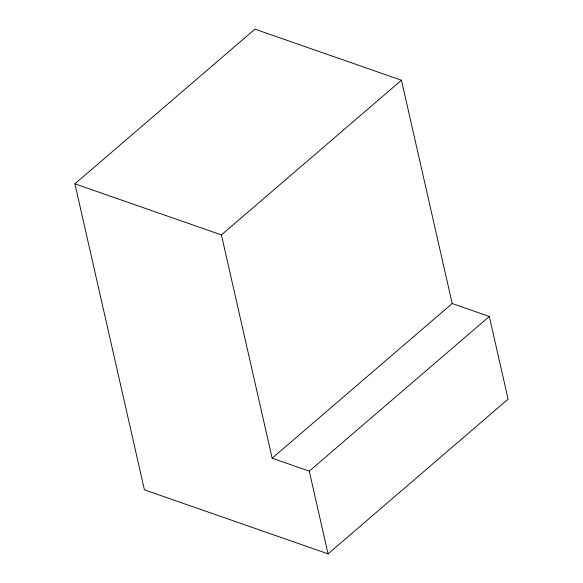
<?xml version="1.0" encoding="UTF-8"?>
<svg xmlns="http://www.w3.org/2000/svg" width="583" height="583" viewBox="0 0 583 583"><rect width="100%" height="100%" fill="white"/><g stroke="black" fill="none" stroke-linecap="round" stroke-linejoin="round"><path stroke-width="0.87" d="M74.901 183.834L254.946 29.15L401.461 80.228L452.197 303.524L489.312 316.46L508.099 399.166L328.054 553.85L144.424 489.837L74.901 183.834L221.416 234.913L272.152 458.209L309.267 471.144L328.054 553.85M221.416 234.913L401.461 80.228M272.152 458.209L452.197 303.524M309.267 471.144L489.312 316.46"/></g></svg>
